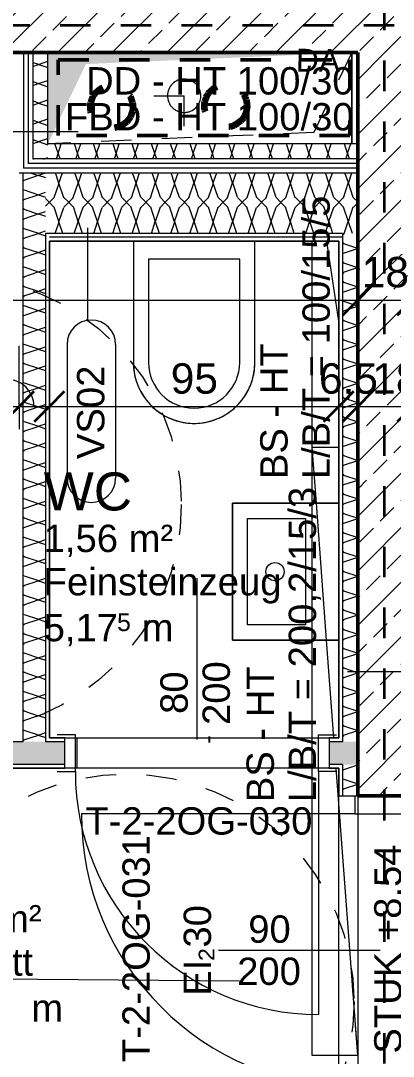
# Model space of a CAD drawing. Header units: metres. Extents: x -67.4 to -27.2, y 43.9 to 89.6.
# Drawn here: x -48.173 to -46.946, y 72.394 to 75.802 of the extents above; entities that cross this region are included whole.
import ezdxf

# ---------------------------------------------------------------- set-up
doc = ezdxf.new("R2010")
doc.units = ezdxf.units.M
for name, pattern in [('Strich Punkt', [0.015875, 0.00635, -0.004763, 0, -0.004763]), ('Strich Punkt Mittel', [0.015875, 0.00635, -0.004763, 0, -0.004763]), ('Verdeckt', [0.003, 0.002, -0.001])]:
    doc.linetypes.add(name, pattern=pattern)
for name, color, linetype, lineweight in [('A-DETL-GENF_', 92, 'Continuous', 13), ('A-DETL-MBND', 5, 'Continuous', 5), ('A_2D', 7, 'Continuous', 13), ('A_Bemassung-50_', 4, 'Continuous', 9), ('A_Bemassung_', 4, 'Continuous', 9), ('A_Beschriftung_', 7, 'Continuous', 9), ('A_Bodenschlitz', 7, 'Continuous', 5), ('A_Bodenschlitz_Projektion', 8, 'Verdeckt', 5), ('A_Brandabschnitte', 30, 'Verdeckt', 50), ('A_Decken', 8, 'Continuous', 13), ('A_Durchbruch_', 7, 'Continuous', 5), ('A_Durchbruch_Projektion', 8, 'Verdeckt', 5), ('A_Kanal_RW', 150, 'Strich Punkt', 100), ('A_Kanal_SW', 34, 'Strich Punkt', 100), ('A_Raeume_', 7, 'Continuous', 5), ('A_Raeume_Beschriftung_', 7, 'Continuous', 9), ('A_Raster_', 1, 'Continuous', 9), ('A_Sanitaer', 3, 'Continuous', 13), ('A_Tueren', 31, 'Continuous', 13), ('A_Waende', 7, 'Continuous', 13), ('P-PIPE', 3, 'Continuous', 5), ('P-PIPE-CNTR', 3, 'Continuous', 5), ('Text', 90, 'Continuous', 9)]:
    doc.layers.add(name, color=color, linetype=linetype, lineweight=lineweight)
doc.styles.add('Arial_2', font='arial.ttf', dxfattribs={"height": 0.09})
doc.styles.add('Arial_3', font='arial.ttf', dxfattribs={"height": 0.05849})
doc.styles.add('Arial_4', font='arial.ttf', dxfattribs={"height": 0.125})
doc.styles.add('Arial_5', font='arial.ttf', dxfattribs={"height": 0.1})
doc.styles.add('Arial_6', font='arial.ttf', dxfattribs={"height": 0.075})
doc.styles.add('Segoe UI Symbol', font='seguisym.ttf', dxfattribs={"height": 0.09})
doc.dimstyles.new('WGA-Bemaßung', dxfattribs={"dimscale": 0.3048, "dimtxt": 0.102026, "dimasz": 0.328084, "dimexe": 0.246063, "dimexo": 0.0625, "dimgap": 0.04101, "dimtad": 1, "dimdec": 1, "dimlfac": 100, "dimrnd": 0.5, "dimdsep": 46, "dimtxsty": 'Arial_5', "dimblk1": 'OBLIQUE', "dimblk2": 'OBLIQUE', "dimsah": 1, "dimcen": 0.09, "dimdle": 0.246063, "dimazin": 2, "dimtfac": 1, "dimtdec": 4, "dimtix": 1, "dimtmove": 0, "dimatfit": 3, "dimfxl": 0.656168, "dimfxlon": 1, "dimtvp": 1, "dimtolj": 1, "dimtzin": 0, "dimarcsym": 2})
doc.dimstyles.new('WGA-Bemaßung_2', dxfattribs={"dimscale": 0.3048, "dimtxt": 0.102026, "dimasz": 0.328084, "dimexe": 0.246063, "dimexo": 0.0625, "dimgap": 0.04101, "dimtad": 1, "dimdec": 1, "dimlfac": 100, "dimrnd": 0.5, "dimdsep": 46, "dimtxsty": 'Arial_5', "dimblk1": 'OBLIQUE', "dimblk2": 'OBLIQUE', "dimsah": 1, "dimcen": 0.09, "dimdle": 0.246063, "dimazin": 2, "dimtfac": 1, "dimtdec": 4, "dimtix": 1, "dimtmove": 2, "dimatfit": 3, "dimfxl": 0.656168, "dimfxlon": 1, "dimtvp": 1, "dimtolj": 1, "dimtzin": 0, "dimarcsym": 2})
doc.dimstyles.new('WGA-Bemaßung_3', dxfattribs={"dimscale": 0.3048, "dimtxt": 0.102026, "dimasz": 0.328084, "dimexe": 0.246063, "dimexo": 0.0625, "dimgap": 0.04101, "dimtad": 1, "dimdec": 1, "dimlfac": 100, "dimrnd": 0.5, "dimdsep": 46, "dimtxsty": 'Arial_5', "dimblk1": 'OBLIQUE', "dimblk2": 'OBLIQUE', "dimsah": 1, "dimcen": 0.09, "dimdle": 0.246063, "dimazin": 2, "dimtfac": 1, "dimtdec": 4, "dimtix": 1, "dimtmove": 1, "dimatfit": 3, "dimfxl": 0.656168, "dimfxlon": 1, "dimtvp": 1, "dimtolj": 1, "dimtzin": 0, "dimarcsym": 2})
doc.dimstyles.new('WGA-Bemaßung_4', dxfattribs={"dimscale": 0.3048, "dimtxt": 0.102026, "dimasz": 0.328084, "dimexe": 0.246063, "dimexo": 0.0625, "dimgap": 0.04101, "dimtad": 1, "dimdec": 1, "dimlfac": 100, "dimrnd": 0.5, "dimdsep": 46, "dimtxsty": 'Arial_5', "dimblk1": 'OBLIQUE', "dimblk2": 'OBLIQUE', "dimsah": 1, "dimcen": 0.09, "dimdle": 0.246063, "dimazin": 2, "dimtfac": 1, "dimtdec": 4, "dimtix": 1, "dimtmove": 0, "dimatfit": 3, "dimfxl": 0.656168, "dimfxlon": 1, "dimtvp": 1, "dimtolj": 1, "dimtzin": 0, "dimarcsym": 2})
pattern_1 = [(45, (0, 0), (-0.08980256, 0.08980256), []), (45, (0.0898, 0), (-0.08980256, 0.08980256), [0.0635, -0.03175])]

# ---------------------------------------------------------------- blocks, each defined once
blk = doc.blocks.new('UZ_D1 - SL_0800x2000_Zimmertür_Stahlzarge_GK-7175309-263_PP_02OG_BT2')
at = {"layer": 'A_Tueren', "lineweight": 5}
for p, q in [((-0.4, 0.06), (-0.46, 0.06)), ((-0.4, -0.06), (-0.4, 0.06)), ((0.4, 0.06), (0.46, 0.06)), ((0.4, -0.06), (0.4, 0.06)), ((-0.46, -0.06), (-0.4, -0.06)), ((0.46, -0.06), (0.4, -0.06)), ((0.4, -0.06), (0.4, -0.86))]:
    blk.add_line(p, q, dxfattribs=at)
blk.add_arc((0.4, -0.06), 0.8, 180, 270, dxfattribs=at)
blk = doc.blocks.new('UZ_D1 - SL_0900x2000_Wohnungstür-5426849-263_PP_02OG_BT2')
at = {"layer": 'A_Tueren', "lineweight": 5}
for p, q in [((0.45, 0.1), (0.45, 1)), ((-0.51, 0.1), (-0.45, 0.1)), ((-0.45, 0.1), (-0.45, -0.1)), ((0.45, 0.1), (0.45, -0.1)), ((0.51, 0.1), (0.45, 0.1)), ((-0.45, -0.1), (-0.51, -0.1)), ((0.45, -0.1), (0.51, -0.1))]:
    blk.add_line(p, q, dxfattribs=at)
blk.add_arc((0.45, 0.1), 0.9, 90, 180, dxfattribs=at)
blk = doc.blocks.new('Sani_WC-Wandbasierend - 400x600-V56-263_PP_02OG_BT2')
at = {"layer": 'A_Sanitaer', "lineweight": 5}
for p, q in [((-0.075, 0.5125), (-0.075, 0.1125)), ((-0.075, 0.5125), (-0.075, 0.1125)), ((-0.025, 0.5125), (-0.025, 0.1725)), ((0.275, 0.1725), (0.275, 0.5125)), ((0.325, 0.1125), (0.325, 0.5125)), ((0.325, 0.1125), (0.325, 0.5125)), ((-0.025, 0.1725), (0.275, 0.1725)), ((-0.075, 0.1125), (0.325, 0.1125))]:
    blk.add_line(p, q, dxfattribs=at)
for radius, start, end in [(0.2, 0, 180), (0.2, 118.3339, 128.1952), (0.2, 112.8529, 118.3339), (0.2, 101.334, 112.8529), (0.2, 97.6033, 101.334), (0.2, 82.3967, 97.6033), (0.2, 78.666, 82.3967), (0.2, 67.1471, 78.666), (0.2, 61.6661, 67.1471), (0.2, 51.8048, 61.6661), (0.2, 134.0719, 143.7338), (0.15, 0, 180), (0.2, 128.1952, 134.0719), (0.2, 45.9281, 51.8048), (0.2, 36.2662, 45.9281), (0.2, 149.4915, 152.0709), (0.2, 143.7338, 149.4915), (0.2, 30.5085, 36.2662), (0.2, 20.149, 30.5085), (0.2, 159.851, 164.7803), (0.2, 152.2044, 159.851), (0.2, 15.2197, 20.149), (0.2, 164.7803, 180), (0.2, 0, 15.2197)]:
    blk.add_arc((0.125, 0.5125), radius, start, end, dxfattribs=at)
blk = doc.blocks.new('Symbol_Schatten - Bodendurchbruch_Schatten-5766259-263_PP_02OG_BT2')
at = {"layer": 'A-DETL-MBND'}
for p, q in [((0.5, -0.15), (0.5, 0.15)), ((0.5, 0.15), (0.5, -0.15))]:
    blk.add_line(p, q, dxfattribs=at)
blk = doc.blocks.new('Symbol_Schatten - Bodendurchbruch_Schatten-V65-263_PP_02OG_BT2')
at = {"layer": 'A-DETL-GENF_'}
blk.add_hatch(color=256, dxfattribs=at).paths.add_polyline_path([(-0.5, -0.15), (-0.375, 0.1125), (0.5, 0.15), (-0.5, 0.15), (-0.5, 0.0267)])
at = {"layer": 'A_2D'}
blk.add_line((0.5, 0.15), (0.5, -0.15), dxfattribs=at)
at = {"layer": 'A_Durchbruch_'}
blk.add_line((0.5, -0.15), (0.5, 0.15), dxfattribs=at)
blk = doc.blocks.new('Symbol_Schatten_Verdeckt_unten - Bodendurchbruch_Schatten_Verdeckt_unten-5766260-263_PP_02OG_BT2')
at = {"layer": 'A_Durchbruch_Projektion'}
for p, q in [((-0.5, -0.15), (-0.5, 0.15)), ((-0.375, 0.1125), (0.5, 0.15)), ((-0.5, -0.15), (-0.375, 0.1125))]:
    blk.add_line(p, q, dxfattribs=at)
blk = doc.blocks.new('Allg_BS - HKLS-V84-263_PP_02OG_BT2')
at = {"layer": 'A_Bodenschlitz'}
for p, q in [((-0.4994, -0.0811), (-0.4994, 0.0065)), ((-0.4994, 0.0065), (0.18, 0.0065)), ((0.5, 0.0064), (0.5006, 0.0065)), ((0.5, 0.0065), (0.5006, 0.0065)), ((0.5, 0.0064), (0.5006, 0.0065)), ((0.5, 0.0065), (0.5006, 0.0065)), ((0.5006, 0.0065), (0.5006, -0.1435)), ((0.5006, 0.0065), (0.5006, -0.1435)), ((-0.0837, -0.0811), (0.18, -0.0416)), ((0.5006, -0.1435), (0.5, -0.1435)), ((0.5006, -0.1435), (0.5, -0.1435))]:
    blk.add_line(p, q, dxfattribs=at)
at = {"layer": 'A_Bodenschlitz_Projektion'}
for p, q in [((0.5, 0.0064), (0.5006, 0.0065)), ((0.5, 0.0065), (0.5006, 0.0065)), ((0.5006, 0.0065), (0.5006, -0.1435)), ((0.5006, -0.1435), (0.5, -0.1435))]:
    blk.add_line(p, q, dxfattribs=at)
blk = doc.blocks.new('Allg_BS - HKLS-10236027-263_PP_02OG_BT2')
at = {"layer": 'A_Bodenschlitz'}
for p, q in [((-1.0003, -0.1435), (-1.0003, 0.0065)), ((-1.0003, 0.0065), (0.3673, 0.0065)), ((0.3673, 0.0065), (0.8173, 0.0065)), ((0.8173, -0.0073), (1.0015, 0.0065)), ((0.8173, 0.0065), (1.0015, 0.0065)), ((1.0015, 0.0065), (1.0015, -0.0811)), ((0.3673, -0.041), (0.8173, -0.0073)), ((0.0452, -0.0652), (0.3673, -0.041)), ((-1.0003, -0.1435), (-0.0548, -0.0726)), ((-1.0003, -0.1435), (-0.7363, -0.1237)), ((-1.0003, -0.1435), (-1.0003, -0.1237)), ((-0.1448, -0.1435), (-1.0003, -0.1435)), ((-0.1448, -0.1435), (-1.0003, -0.1435))]:
    blk.add_line(p, q, dxfattribs=at)
at = {"layer": 'A_Bodenschlitz_Projektion'}
for p, q in [((-1.0003, -0.1435), (-0.7363, -0.1237)), ((-1.0003, -0.1435), (-1.0003, -0.1237)), ((-0.1448, -0.1435), (-1.0003, -0.1435))]:
    blk.add_line(p, q, dxfattribs=at)
blk = doc.blocks.new('Sani_Handwaschbecken_Wandbasiert_eckig - 450 x 350-10186221-263_PP_02OG_BT2')
at = {"layer": 'A_Sanitaer', "lineweight": 5}
for p, q in [((0.3476, 0.3813), (-0.1024, 0.3813)), ((-0.1024, 0.3813), (-0.1024, 0.0313)), ((-0.1024, 0.0313), (-0.1024, 0.3813)), ((-0.1024, 0.3813), (0.3476, 0.3813)), ((0.3476, 0.0313), (0.3476, 0.3813)), ((0.3476, 0.3813), (0.3476, 0.0313)), ((-0.0524, 0.1413), (-0.0524, 0.3313)), ((-0.0524, 0.3313), (0.2976, 0.3313)), ((0.2976, 0.3313), (0.2976, 0.1413)), ((0.2976, 0.1413), (-0.0524, 0.1413))]:
    blk.add_line(p, q, dxfattribs=at)
blk.add_circle((0.1226, 0.2413), 0.03, dxfattribs=at)
blk = doc.blocks.new('BS_Tuer_PP - unten-10002439-263_PP_02OG_BT2')
at = {"layer": 'A_Beschriftung_'}
blk.add_line((0, 0.000124), (0, -0.010513), dxfattribs=at)
blk = doc.blocks.new('BS_Tuer_PP - links-10002443-263_PP_02OG_BT2')
at = {"layer": 'A_Beschriftung_'}
blk.add_line((0, 0.000124), (0, 0.010761), dxfattribs=at)
blk = doc.blocks.new('BS_Wand_Lollipop - rechts_oben-2026913-263_PP_02OG_BT2')
at = {"layer": 'A_Beschriftung_'}
for p, q in [((0.0046, 0.0016), (0.0134, 0.0016)), ((-0.003, 0), (0.003, 0)), ((0.0046, -0.0016), (0.0134, -0.0016))]:
    blk.add_line(p, q, dxfattribs=at)
for centre, start, end in [((0.0046, 0), 90, 270), ((0.0134, 0), 270, 90)]:
    blk.add_arc(centre, 0.0016, start, end, dxfattribs=at)
blk = doc.blocks.new('BS_Wand_Lollipop - links_unten-2026911-263_PP_02OG_BT2')
at = {"layer": 'A_Beschriftung_'}
for p, q in [((-0.00467, 0.001367), (-0.01347, 0.001367)), ((-0.003087, 0), (0.003, 0)), ((-0.00467, -0.001833), (-0.01347, -0.001833))]:
    blk.add_line(p, q, dxfattribs=at)
for centre, start, end in [((-0.01347, -0.000233), 90, 270), ((-0.00467, -0.000233), 270, 90)]:
    blk.add_arc(centre, 0.0016, start, end, dxfattribs=at)
blk = doc.blocks.new('DIMBLOCK316-263_PP_02OG_BT2')
at = {"layer": 'A_Bemassung-50_', "transparency": 16777216}
for p, q in [((-50.5983, 74.5321), (-50.5983, 74.7321)), ((-48.1782, 74.532), (-48.1782, 74.732)), ((-50.5983, 74.5321), (-48.1782, 74.532)), ((-50.5983, 74.5321), (-50.5983, 74.4571)), ((-48.1782, 74.532), (-48.1782, 74.457))]:
    blk.add_line(p, q, dxfattribs=at)
at = {"layer": 'A_Bemassung-50_', "lineweight": 35, "transparency": 16777216}
for p, q in [((-50.5983, 74.5321), (-50.5483, 74.5821)), ((-48.1782, 74.532), (-48.1282, 74.582)), ((-50.5983, 74.5321), (-50.6483, 74.4821)), ((-48.1782, 74.532), (-48.2282, 74.482))]:
    blk.add_line(p, q, dxfattribs=at)
at = {"layer": 'A_Bemassung-50_', "color": 0, "transparency": 16777216, "insert": (-49.5036, 74.6744), "char_height": 0.1, "width": 0.276883, "attachment_point": 1, "rotation": 359.9983, "line_spacing_factor": 0.941778, "style": 'Arial_5'}
blk.add_mtext('242', dxfattribs=at)
blk = doc.blocks.new('_Oblique')
at = {"color": 0, "linetype": 'ByBlock', "lineweight": -2}
blk.add_line((-0.5, -0.5), (0.5, 0.5), dxfattribs=at)
blk = doc.blocks.new('DIMBLOCK317-263_PP_02OG_BT2')
at = {"layer": 'A_Bemassung-50_', "transparency": 16777216}
for p, q in [((-48.1782, 74.532), (-48.1782, 74.732)), ((-48.0782, 74.532), (-48.0782, 74.732)), ((-48.1782, 74.532), (-48.0782, 74.532)), ((-48.1782, 74.532), (-48.1782, 74.457)), ((-48.0782, 74.532), (-48.0782, 74.457))]:
    blk.add_line(p, q, dxfattribs=at)
at = {"layer": 'A_Bemassung-50_', "lineweight": 35, "transparency": 16777216}
for p, q in [((-48.1782, 74.532), (-48.1282, 74.582)), ((-48.0782, 74.532), (-48.0282, 74.582)), ((-48.1782, 74.532), (-48.2282, 74.482)), ((-48.0782, 74.532), (-48.1282, 74.482))]:
    blk.add_line(p, q, dxfattribs=at)
at = {"layer": 'A_Bemassung-50_', "transparency": 16777216}
blk.add_ellipse((-48.2239, 74.532), major_axis=(-0.0957, 0), ratio=0.950939, start_param=3.141593, end_param=4.712389, dxfattribs=at)
at = {"layer": 'A_Bemassung-50_', "color": 0, "transparency": 16777216, "insert": (-48.3777, 74.6743), "char_height": 0.1, "width": 0.184588, "attachment_point": 1, "rotation": 359.9983, "line_spacing_factor": 0.941778, "style": 'Arial_5'}
blk.add_mtext('10', dxfattribs=at)
blk = doc.blocks.new('DIMBLOCK318-263_PP_02OG_BT2')
at = {"layer": 'A_Bemassung-50_', "transparency": 16777216}
for p, q in [((-48.0782, 74.532), (-48.0782, 74.732)), ((-47.1258, 74.532), (-47.1258, 74.732)), ((-48.0782, 74.532), (-47.1258, 74.532)), ((-48.0782, 74.532), (-48.0782, 74.457)), ((-47.1258, 74.532), (-47.1258, 74.457))]:
    blk.add_line(p, q, dxfattribs=at)
at = {"layer": 'A_Bemassung-50_', "lineweight": 35, "transparency": 16777216}
for p, q in [((-48.0782, 74.532), (-48.0282, 74.582)), ((-47.1258, 74.532), (-47.0758, 74.582)), ((-48.0782, 74.532), (-48.1282, 74.482)), ((-47.1258, 74.532), (-47.1758, 74.482))]:
    blk.add_line(p, q, dxfattribs=at)
at = {"layer": 'A_Bemassung-50_', "color": 0, "transparency": 16777216, "insert": (-47.6789, 74.6743), "char_height": 0.1, "width": 0.184588, "attachment_point": 1, "rotation": 359.9983, "line_spacing_factor": 0.941778, "style": 'Arial_5'}
blk.add_mtext('95', dxfattribs=at)
blk = doc.blocks.new('DIMBLOCK319-263_PP_02OG_BT2')
at = {"layer": 'A_Bemassung-50_', "transparency": 16777216}
for p, q in [((-47.1258, 74.532), (-47.1258, 74.732)), ((-47.0632, 74.532), (-47.0632, 74.732)), ((-47.1258, 74.532), (-47.0632, 74.532)), ((-47.1258, 74.532), (-47.1258, 74.457)), ((-47.0632, 74.532), (-47.0632, 74.457))]:
    blk.add_line(p, q, dxfattribs=at)
at = {"layer": 'A_Bemassung-50_', "lineweight": 35, "transparency": 16777216}
for p, q in [((-47.1258, 74.532), (-47.0758, 74.582)), ((-47.0632, 74.532), (-47.0132, 74.582)), ((-47.1258, 74.532), (-47.1758, 74.482)), ((-47.0632, 74.532), (-47.1132, 74.482))]:
    blk.add_line(p, q, dxfattribs=at)
at = {"layer": 'A_Bemassung-50_', "color": 0, "transparency": 16777216, "insert": (-47.191, 74.6743), "char_height": 0.1, "width": 0.231677, "attachment_point": 1, "rotation": 359.9983, "line_spacing_factor": 0.941778, "style": 'Arial_5'}
blk.add_mtext('6,5', dxfattribs=at)
blk = doc.blocks.new('DIMBLOCK320-263_PP_02OG_BT2')
at = {"layer": 'A_Bemassung-50_', "transparency": 16777216}
for p, q in [((-47.0632, 74.532), (-47.0632, 74.732)), ((-46.8832, 74.532), (-46.8832, 74.732)), ((-47.0632, 74.532), (-46.8832, 74.532)), ((-47.0632, 74.532), (-47.0632, 74.457)), ((-46.8832, 74.532), (-46.8832, 74.457))]:
    blk.add_line(p, q, dxfattribs=at)
at = {"layer": 'A_Bemassung-50_', "lineweight": 35, "transparency": 16777216}
for p, q in [((-47.0632, 74.532), (-47.0132, 74.582)), ((-46.8832, 74.532), (-46.8332, 74.582)), ((-47.0632, 74.532), (-47.1132, 74.482)), ((-46.8832, 74.532), (-46.9332, 74.482))]:
    blk.add_line(p, q, dxfattribs=at)
at = {"layer": 'A_Bemassung-50_', "color": 0, "transparency": 16777216, "insert": (-47.0155, 74.6743), "char_height": 0.1, "width": 0.184588, "attachment_point": 1, "rotation": 359.9983, "line_spacing_factor": 0.941778, "style": 'Arial_5'}
blk.add_mtext('18', dxfattribs=at)
blk = doc.blocks.new('DIMBLOCK494-263_PP_02OG_BT2')
at = {"layer": 'A_Bemassung-50_', "transparency": 16777216}
for p, q in [((-53.9882, 74.8822), (-53.9882, 75.0822)), ((-47.0634, 74.882), (-47.0634, 75.082)), ((-54.0632, 74.8822), (-47.0634, 74.882)), ((-53.9882, 74.8822), (-53.9882, 74.8072)), ((-47.0634, 74.882), (-47.0634, 74.807))]:
    blk.add_line(p, q, dxfattribs=at)
at = {"layer": 'A_Bemassung-50_', "lineweight": 35, "transparency": 16777216}
for p, q in [((-53.9882, 74.8822), (-53.9382, 74.9322)), ((-47.0634, 74.882), (-47.0134, 74.932)), ((-53.9882, 74.8822), (-54.0382, 74.8322)), ((-47.0634, 74.882), (-47.1134, 74.832))]:
    blk.add_line(p, q, dxfattribs=at)
at = {"layer": 'A_Bemassung-50_', "color": 0, "transparency": 16777216, "insert": (-50.3591, 75.0244), "char_height": 0.1, "width": 0.416266, "attachment_point": 1, "rotation": 359.9983, "line_spacing_factor": 0.941778, "style": 'Arial_5'}
blk.add_mtext('692,5', dxfattribs=at)
blk = doc.blocks.new('DIMBLOCK495-263_PP_02OG_BT2')
at = {"layer": 'A_Bemassung-50_', "transparency": 16777216}
for p, q in [((-47.0634, 74.882), (-47.0634, 75.082)), ((-46.8832, 74.882), (-46.8832, 75.082)), ((-47.0634, 74.882), (-46.8832, 74.882)), ((-47.0634, 74.882), (-47.0634, 74.807)), ((-46.8832, 74.882), (-46.8832, 74.807))]:
    blk.add_line(p, q, dxfattribs=at)
at = {"layer": 'A_Bemassung-50_', "lineweight": 35, "transparency": 16777216}
for p, q in [((-47.0634, 74.882), (-47.0134, 74.932)), ((-46.8832, 74.882), (-46.8332, 74.932)), ((-47.0634, 74.882), (-47.1134, 74.832)), ((-46.8832, 74.882), (-46.9332, 74.832))]:
    blk.add_line(p, q, dxfattribs=at)
at = {"layer": 'A_Bemassung-50_', "color": 0, "transparency": 16777216, "insert": (-47.0502, 75.0243), "char_height": 0.1, "width": 0.184588, "attachment_point": 1, "rotation": 359.9983, "line_spacing_factor": 0.941778, "style": 'Arial_5'}
blk.add_mtext('18', dxfattribs=at)

msp = doc.modelspace()

# ---------------------------------------------------------------- hatches: boundary and pattern name
at = {"layer": 'A_Waende', "lineweight": 5}
h = msp.add_hatch(dxfattribs=at)
h.set_pattern_fill('FP_4', color=250, style=0, pattern_type=2)
h.set_pattern_definition(pattern_1)
h.paths.add_polyline_path([(-45.2082, 75.6964), (-45.2082, 75.8764), (-45.7682, 75.8764), (-45.7682, 75.6964), (-45.2082, 75.6964)])
h.paths.add_polyline_path([(-46.7882, 75.6965), (-46.7882, 75.8765), (-49.3331, 75.8765), (-49.3332, 75.8765), (-53.9882, 75.8766), (-53.9882, 75.6967), (-46.8082, 75.6965)])
h = msp.add_hatch(dxfattribs=at)
h.set_pattern_fill('FP_21', color=250, angle=-112.36, style=0, pattern_type=2)
h.set_pattern_definition([(315, (-48.17784, 75.49865), (0.253995, -0.127012), [0.02245, -0.15715]), (315, (-48.067625, 75.45115), (0.253995, -0.127012), [0.02245, -0.15715]), (314.998, (-48.17809, 75.43496), (0.253995, -0.127012), [0.02245, -0.15715]), (314.998, (-48.06657, 75.388), (0.253995, -0.127012), [0.02245, -0.15715]), (341.563, (-48.16239, 75.483644), (0.507993, -0.1270184), [0.0502, -0.35141]), (341.563, (-48.115007, 75.467398), (0.507993, -0.1270184), [0.0502, -0.35141]), (341.563, (-48.16264, 75.41995), (0.507993, -0.1270184), [0.0502, -0.35141]), (341.563, (-48.11433, 75.403323), (0.507993, -0.1270184), [0.0502, -0.35141]), (45, (-48.06731, 75.48346), (-0.254004, -0.126995), [0.02245, -0.15715]), (44.998, (-48.17809, 75.43496), (-0.254004, -0.126995), [0.02245, -0.15715]), (44.998, (-48.066635, 75.41939), (-0.254004, -0.126995), [0.02245, -0.15715]), (44.998, (-48.17796, 75.37219), (-0.254004, -0.126995), [0.02245, -0.15715]), (18.433, (-48.115007, 75.467398), (-0.508002, -0.126983), [0.0502, -0.35141]), (18.433, (-48.162704, 75.451335), (-0.508002, -0.126983), [0.0502, -0.35141]), (18.433, (-48.11433, 75.403323), (-0.508002, -0.126983), [0.0502, -0.35141]), (18.433, (-48.16203, 75.38726), (-0.508002, -0.126983), [0.0502, -0.35141])])
h.paths.add_polyline_path([(-48.0832, 75.3465), (-48.0832, 75.3465), (-48.0832, 75.6965), (-48.1332, 75.6965), (-48.1332, 75.3465), (-48.0907, 75.3465)])
h = msp.add_hatch(dxfattribs=at)
h.set_pattern_fill('FP_4', color=250, style=0, pattern_type=2)
h.set_pattern_definition(pattern_1)
h.paths.add_polyline_path([(-46.8834, 68.9038), (-46.8834, 72.2314), (-47.0633, 72.2314), (-47.0634, 68.9039)])
h.paths.add_polyline_path([(-47.0633, 71.3983), (-47.0633, 71.3983), (-47.0633, 71.4108)])
h.paths.add_polyline_path([(-46.8832, 73.2514), (-46.8832, 74.9363), (-47.0632, 74.9363), (-47.0632, 73.2514), (-47.0558, 73.2514)])
h.paths.add_polyline_path([(-46.8832, 74.9363), (-46.8832, 75.6965), (-47.0632, 75.6965), (-47.0632, 74.9364), (-46.8832, 74.9363)])
h = msp.add_hatch(dxfattribs=at)
h.set_pattern_fill('FP_22', color=250, angle=-112.36, style=0, pattern_type=2)
h.set_pattern_definition([(44.998, (-47.57325, 75.30185), (0.127012, 0.253995), [0.02245, -0.15715]), (44.998, (-47.52537, 75.41299), (0.127012, 0.253995), [0.02245, -0.15715]), (44.998, (-47.50956, 75.3016), (0.127012, 0.253995), [0.02245, -0.15715]), (44.998, (-47.461675, 75.412745), (0.127012, 0.253995), [0.02245, -0.15715]), (71.563, (-47.55732, 75.316925), (0.1270184, 0.5079932), [0.0502, -0.35141]), (71.563, (-47.541997, 75.364688), (0.1270184, 0.5079932), [0.0502, -0.35141]), (71.563, (-47.493244, 75.3176), (0.1270184, 0.5079932), [0.0502, -0.35141]), (71.563, (-47.477922, 75.365363), (0.1270184, 0.5079932), [0.0502, -0.35141]), (134.998, (-47.55713, 75.412), (0.126995, -0.254004), [0.02245, -0.15715]), (134.998, (-47.50956, 75.3016), (0.126995, -0.254004), [0.02245, -0.15715]), (134.998, (-47.493985, 75.41306), (0.126995, -0.254004), [0.02245, -0.15715]), (134.998, (-47.44586, 75.30135), (0.126995, -0.254004), [0.02245, -0.15715]), (108.433, (-47.541997, 75.364688), (0.126983, -0.508002), [0.0502, -0.35141]), (108.433, (-47.525934, 75.31699), (0.126983, -0.508002), [0.0502, -0.35141]), (108.433, (-47.477922, 75.365363), (0.126983, -0.508002), [0.0502, -0.35141]), (108.433, (-47.46186, 75.317666), (0.126983, -0.508002), [0.0502, -0.35141])])
h.paths.add_polyline_path([(-47.0635, 75.3465), (-47.0632, 75.3465), (-47.0635, 75.3965), (-48.0832, 75.3965), (-48.0832, 75.3465), (-47.0822, 75.3465)])
h = msp.add_hatch(dxfattribs=at)
h.set_pattern_fill('FP_20', color=250, angle=-112.36, style=0, pattern_type=2)
h.set_pattern_definition([(314.998, (-48.178805, 74.37125), (0.253995, -0.127012), [0.02245, -0.15715]), (314.998, (-48.06728, 74.324295), (0.253995, -0.127012), [0.02245, -0.15715]), (314.998, (-48.17775, 74.3081), (0.253995, -0.127012), [0.02245, -0.15715]), (314.998, (-48.06661, 74.26022), (0.2539954, -0.127012), [0.02245, -0.15715]), (341.563, (-48.162427, 74.355863), (0.5079932, -0.1270184), [0.0502, -0.35141]), (341.563, (-48.115046, 74.339617), (0.5079932, -0.1270184), [0.0502, -0.35141]), (341.563, (-48.162677, 74.29217), (0.5079932, -0.1270184), [0.0502, -0.35141]), (341.563, (-48.114915, 74.276847), (0.5079932, -0.1270184), [0.0502, -0.35141]), (44.998, (-48.06735, 74.35568), (-0.254004, -0.126995), [0.02245, -0.15715]), (44.998, (-48.17775, 74.3081), (-0.254004, -0.1269946), [0.02245, -0.15715]), (44.998, (-48.0676, 74.291985), (-0.254004, -0.1269946), [0.02245, -0.15715]), (44.998, (-48.178, 74.24441), (-0.254004, -0.1269946), [0.02245, -0.15715]), (18.433, (-48.115046, 74.339617), (-0.5080021, -0.126983), [0.0502, -0.35141]), (18.433, (-48.162742, 74.323554), (-0.5080021, -0.126983), [0.0502, -0.35141]), (18.433, (-48.114915, 74.276847), (-0.5080021, -0.126983), [0.0502, -0.35141]), (18.433, (-48.16261, 74.260785), (-0.5080021, -0.126983), [0.0502, -0.35141])])
h.paths.add_polyline_path([(-48.0907, 73.4415), (-48.0907, 75.3015), (-48.1657, 75.3015), (-48.1657, 73.4415)])
h.paths.add_polyline_path([(-48.0907, 73.429), (-48.0907, 73.4415), (-48.1657, 73.4415), (-48.1657, 73.429)])
h = msp.add_hatch(dxfattribs=at)
h.set_pattern_fill('FP_88', color=250, angle=-112.36, style=0, pattern_type=2)
h.set_pattern_definition([(44.998, (-47.570615, 75.07694), (0.127012, 0.253995), [0.02245, -0.15715]), (44.998, (-47.52311, 75.18716), (0.127012, 0.253995), [0.02245, -0.15715]), (44.998, (-47.50692, 75.07669), (0.127012, 0.253995), [0.02245, -0.15715]), (44.998, (-47.45904, 75.18783), (0.127012, 0.253995), [0.02245, -0.15715]), (71.563, (-47.554683, 75.09201), (0.1270184, 0.5079932), [0.0502, -0.35141]), (71.563, (-47.53936, 75.139774), (0.1270184, 0.5079932), [0.0502, -0.35141]), (71.563, (-47.491914, 75.092143), (0.1270184, 0.5079932), [0.0502, -0.35141]), (71.563, (-47.475287, 75.14045), (0.1270184, 0.5079932), [0.0502, -0.35141]), (134.998, (-47.5545, 75.18709), (0.126995, -0.254004), [0.02245, -0.15715]), (134.998, (-47.50692, 75.07669), (0.126995, -0.254004), [0.02245, -0.15715]), (134.998, (-47.49135, 75.18815), (0.126995, -0.254004), [0.02245, -0.15715]), (134.998, (-47.44323, 75.07644), (0.126995, -0.254004), [0.02245, -0.15715]), (108.433, (-47.53936, 75.139774), (0.126983, -0.508002), [0.0502, -0.35141]), (108.433, (-47.5233, 75.092077), (0.126983, -0.508002), [0.0502, -0.35141]), (108.433, (-47.475287, 75.14045), (0.126983, -0.508002), [0.0502, -0.35141]), (108.433, (-47.459224, 75.092753), (0.126983, -0.508002), [0.0502, -0.35141])])
h.paths.add_polyline_path([(-47.0634, 75.1015), (-47.0632, 75.1015), (-47.0635, 75.3015), (-48.0907, 75.3015), (-48.0907, 75.1015), (-47.0635, 75.1015)])
h = msp.add_hatch(dxfattribs=at)
h.set_pattern_fill('FP_162', color=250, angle=-112.36, style=0, pattern_type=2)
h.set_pattern_definition([(315, (-47.125285, 74.25903), (0.254, -0.127003), [0.02245, -0.15715]), (315, (-47.01507, 74.21153), (0.254, -0.127003), [0.02245, -0.15715]), (315, (-47.125535, 74.19533), (0.254, -0.1270034), [0.02245, -0.15715]), (315, (-47.01439, 74.14745), (0.254, -0.1270034), [0.02245, -0.15715]), (341.565, (-47.110213, 74.243096), (0.5079977, -0.1270007), [0.0502, -0.35141]), (341.565, (-47.06245, 74.227774), (0.5079977, -0.1270007), [0.0502, -0.35141]), (341.565, (-47.110462, 74.1794), (0.5079977, -0.1270007), [0.0502, -0.35141]), (341.565, (-47.061775, 74.1637), (0.5079977, -0.1270007), [0.0502, -0.35141]), (45, (-47.01513, 74.24291), (-0.254, -0.127003), [0.02245, -0.15715]), (45, (-47.125535, 74.19533), (-0.254, -0.1270034), [0.02245, -0.15715]), (45, (-47.01408, 74.17976), (-0.254, -0.1270034), [0.02245, -0.15715]), (45, (-47.12578, 74.13164), (-0.254, -0.1270034), [0.02245, -0.15715]), (18.435, (-47.06245, 74.227774), (-0.5079977, -0.1270007), [0.0502, -0.35141]), (18.435, (-47.110147, 74.21171), (-0.5079977, -0.1270007), [0.0502, -0.35141]), (18.435, (-47.061775, 74.1637), (-0.5079977, -0.1270007), [0.0502, -0.35141]), (18.435, (-47.109472, 74.147637), (-0.5079977, -0.1270007), [0.0502, -0.35141])])
h.paths.add_polyline_path([(-47.0633, 73.4289), (-47.0636, 75.1015), (-47.1133, 75.1015), (-47.1132, 73.4289), (-47.0634, 73.4289)])
h.paths.add_polyline_path([(-47.0634, 74.3971), (-47.0634, 74.3971), (-47.0634, 74.5994)])
h = msp.add_hatch(dxfattribs=at)
h.set_pattern_fill('FP_16', color=250, angle=-112.36, style=0, pattern_type=2)
h.set_pattern_definition([(224.994, (-48.83059, 73.441285), (-0.12703, -0.2539865), [0.02245, -0.15715]), (224.994, (-48.878475, 73.33014), (-0.12703, -0.2539865), [0.02245, -0.15715]), (224.994, (-48.89429, 73.441535), (-0.12703, -0.2539865), [0.02245, -0.15715]), (224.994, (-48.94217, 73.33039), (-0.12703, -0.2539865), [0.02245, -0.15715]), (251.559, (-48.846906, 73.425288), (-0.1270539, -0.50798435), [0.0502, -0.35141]), (251.559, (-48.863153, 73.377906), (-0.1270539, -0.50798435), [0.0502, -0.35141]), (251.559, (-48.9106, 73.425537), (-0.1270539, -0.50798435), [0.0502, -0.35141]), (251.559, (-48.925922, 73.377775), (-0.1270539, -0.50798435), [0.0502, -0.35141]), (314.994, (-48.84709, 73.33021), (-0.126977, 0.254013), [0.02245, -0.15715]), (314.994, (-48.89429, 73.441535), (-0.126977, 0.254013), [0.02245, -0.15715]), (314.994, (-48.90986, 73.33008), (-0.126977, 0.254013), [0.02245, -0.15715]), (314.994, (-48.95798, 73.44178), (-0.126977, 0.254013), [0.02245, -0.15715]), (288.429, (-48.863153, 73.377906), (-0.1269475, 0.50801095), [0.0502, -0.35141]), (288.429, (-48.87829, 73.425222), (-0.1269475, 0.50801095), [0.0502, -0.35141]), (288.429, (-48.925922, 73.377775), (-0.1269475, 0.50801095), [0.0502, -0.35141]), (288.429, (-48.941985, 73.42547), (-0.1269475, 0.50801095), [0.0502, -0.35141])])
h.paths.add_polyline_path([(-47.0632, 73.3539), (-47.0635, 73.4289), (-47.1579, 73.4289), (-47.1579, 73.3539), (-47.0632, 73.3539)])
h.paths.add_polyline_path([(-48.0279, 73.354), (-48.0279, 73.429), (-48.6129, 73.429), (-48.6129, 73.354), (-48.0782, 73.354)])
h.paths.add_polyline_path([(-49.4829, 73.3541), (-49.4829, 73.4291), (-50.5985, 73.4292), (-50.5983, 73.3542)])
h.paths.add_polyline_path([(-50.5985, 73.3542), (-50.5985, 73.4292), (-50.611, 73.4292), (-50.6108, 73.3542), (-50.5985, 73.3542)])
h = msp.add_hatch(dxfattribs=at)
h.set_pattern_fill('FP_161', color=250, angle=-112.36, style=0, pattern_type=2)
h.set_pattern_definition([(314.998, (-47.12638, 72.43208), (0.253995, -0.127012), [0.02245, -0.15715]), (314.998, (-47.01486, 72.385125), (0.253995, -0.127012), [0.02245, -0.15715]), (314.998, (-47.12533, 72.36893), (0.253995, -0.127012), [0.02245, -0.15715]), (314.998, (-47.01419, 72.32105), (0.2539954, -0.127012), [0.02245, -0.15715]), (341.563, (-47.110006, 72.416694), (0.5079932, -0.1270184), [0.0502, -0.35141]), (341.563, (-47.062624, 72.400447), (0.5079932, -0.1270184), [0.0502, -0.35141]), (341.563, (-47.110256, 72.353), (0.5079932, -0.1270184), [0.0502, -0.35141]), (341.563, (-47.062493, 72.337677), (0.5079932, -0.1270184), [0.0502, -0.35141]), (44.998, (-47.01493, 72.41651), (-0.254004, -0.126995), [0.02245, -0.15715]), (44.998, (-47.12533, 72.36893), (-0.254004, -0.1269946), [0.02245, -0.15715]), (44.998, (-47.01518, 72.352815), (-0.254004, -0.1269946), [0.02245, -0.15715]), (44.998, (-47.12558, 72.30524), (-0.254004, -0.1269946), [0.02245, -0.15715]), (18.433, (-47.062624, 72.400447), (-0.5080021, -0.126983), [0.0502, -0.35141]), (18.433, (-47.11032, 72.384384), (-0.5080021, -0.126983), [0.0502, -0.35141]), (18.433, (-47.062493, 72.337677), (-0.5080021, -0.126983), [0.0502, -0.35141]), (18.433, (-47.11019, 72.321615), (-0.5080021, -0.126983), [0.0502, -0.35141])])
h.paths.add_polyline_path([(-47.0633, 71.4983), (-47.0633, 71.4983), (-47.0635, 72.2314), (-47.1133, 72.2314), (-47.1133, 71.4983), (-47.0633, 71.4983)])
h.paths.add_polyline_path([(-47.0635, 73.2514), (-47.0632, 73.2514), (-47.0635, 73.3539), (-47.1132, 73.3539), (-47.1132, 73.2514), (-47.1132, 73.2514), (-47.0832, 73.2514)])

# ---------------------------------------------------------------- linework, layer by layer
at = {"layer": 'A_2D', "lineweight": 25}
msp.add_line((-47.5529, 73.4464), (-47.5529, 73.4264), dxfattribs=at)
at = {"layer": 'A_2D', "linetype": 'Verdeckt', "lineweight": 5}
for centre in [(-48.3942, 74.2098), (-47.8254, 72.573)]:
    msp.add_circle(centre, 0.75, dxfattribs=at)
at = {"layer": 'A_Brandabschnitte'}
for p, q in [((-48.0491, 75.4239), (-48.049, 75.6732)), ((-48.049, 75.6732), (-47.089, 75.6732)), ((-47.089, 75.6732), (-47.0891, 75.4239)), ((-47.0891, 75.4239), (-48.0491, 75.4239))]:
    msp.add_line(p, q, dxfattribs=at)
at = {"layer": 'A_Decken'}
for p, q in [((-47.0832, 75.3965), (-47.0832, 75.6965)), ((-47.0832, 75.3971), (-47.0634, 75.3971)), ((-47.0634, 75.3971), (-47.0634, 75.3965)), ((-48.0279, 73.4415), (-47.9878, 73.4415)), ((-47.9878, 73.4415), (-47.9881, 73.3415)), ((-47.1579, 73.3414), (-48.0279, 73.3415)), ((-47.0634, 73.2514), (-47.0635, 72.3959)), ((-47.0632, 73.2514), (-47.0633, 72.2314)), ((-47.0635, 72.3959), (-47.0833, 72.3959))]:
    msp.add_line(p, q, dxfattribs=at)
at = {"layer": 'A_Kanal_RW'}
msp.add_circle((-47.4978, 75.5214), 0.07, dxfattribs=at)
at = {"layer": 'A_Kanal_SW'}
msp.add_circle((-47.8734, 75.5183), 0.07, dxfattribs=at)
at = {"layer": 'A_Raeume_', "flags": 128}
for points in [[(-48.0782, 73.4415), (-47.1258, 73.4414), (-47.1258, 75.0765), (-48.0782, 75.0765)], [(-48.1282, 73.3415), (-50.5985, 73.3417), (-50.5987, 71.9819), (-48.9608, 71.9813), (-48.9608, 71.5235), (-47.1258, 71.5233), (-47.1257, 73.3414)]]:
    msp.add_lwpolyline(points, close=True, dxfattribs=at)
at = {"layer": 'A_Raeume_Beschriftung_'}
msp.add_line((-48.7081, 72.653), (-47.4527, 72.6424), dxfattribs=at)
at = {"layer": 'A_Raster_', "linetype": 'Strich Punkt Mittel', "lineweight": 35}
for p, q in [((-46.9759, 85.8702), (-46.9771, 46.5269)), ((-56.243, 75.7867), (-31.6738, 75.786))]:
    msp.add_line(p, q, dxfattribs=at)
at = {"layer": 'A_Waende', "color": 10, "lineweight": 50}
for p, q in [((-47.0632, 75.6965), (-53.9882, 75.6967)), ((-47.0632, 75.6965), (-47.0632, 75.1015)), ((-47.0633, 74.9489), (-47.0633, 75.1015)), ((-47.0632, 75.0765), (-47.0632, 73.4414)), ((-47.0633, 73.4289), (-47.0633, 73.5121)), ((-47.0632, 73.2514), (-47.0632, 73.4289)), ((-47.0632, 73.2514), (-46.8832, 73.2514))]:
    msp.add_line(p, q, dxfattribs=at)
at = {"layer": 'A_Waende', "lineweight": 18}
for p, q in [((-48.1632, 75.6965), (-48.1632, 75.3165)), ((-48.1482, 75.6965), (-48.1482, 75.3315)), ((-47.0632, 75.3165), (-48.1632, 75.3165)), ((-47.0632, 75.3315), (-48.1482, 75.3315)), ((-47.1133, 75.089), (-48.0782, 75.089))]:
    msp.add_line(p, q, dxfattribs=at)
at = {"layer": 'A_Waende'}
for p, q in [((-48.1332, 75.6965), (-48.1332, 75.3465)), ((-47.0632, 75.3465), (-48.1332, 75.3465)), ((-48.1782, 75.3015), (-47.0632, 75.3015)), ((-48.1657, 75.3015), (-48.1657, 73.429)), ((-48.0907, 75.1015), (-48.0907, 73.429)), ((-47.1133, 75.1015), (-48.0907, 75.1015)), ((-48.0782, 73.4415), (-48.0782, 75.0765)), ((-48.0782, 75.0765), (-47.1258, 75.0765)), ((-47.1258, 75.0765), (-47.1258, 73.4414)), ((-47.1133, 75.1015), (-47.1133, 73.4289)), ((-48.0279, 73.4415), (-48.0782, 73.4415)), ((-48.0279, 73.429), (-48.0279, 73.4415)), ((-47.1258, 73.4414), (-47.1579, 73.4414)), ((-47.1579, 73.4414), (-47.1579, 73.4289)), ((-48.1657, 73.429), (-48.6129, 73.429)), ((-48.0279, 73.429), (-48.0907, 73.429)), ((-47.1133, 73.4289), (-47.1579, 73.4289)), ((-48.0279, 73.354), (-48.6129, 73.354)), ((-48.6129, 73.3415), (-48.0279, 73.3415)), ((-48.0279, 73.3415), (-48.0279, 73.354)), ((-47.1579, 73.3539), (-47.1579, 73.3414)), ((-47.1132, 73.3539), (-47.1579, 73.3539)), ((-47.1579, 73.3414), (-47.1257, 73.3414)), ((-47.1257, 73.3414), (-47.1257, 73.2514)), ((-47.1132, 73.3539), (-47.1132, 73.2514)), ((-47.1257, 73.2514), (-47.1132, 73.2514))]:
    msp.add_line(p, q, dxfattribs=at)
at = {"layer": 'A_Waende', "color": 250, "lineweight": 5}
for p, q in [((-48.0832, 75.3965), (-48.0832, 75.6965)), ((-47.0632, 75.3965), (-48.0832, 75.3965)), ((-47.0633, 73.5121), (-47.0633, 74.9489)), ((-48.0279, 73.354), (-48.0279, 73.429)), ((-47.1579, 73.4289), (-47.1579, 73.3539)), ((-47.1132, 73.2514), (-47.0632, 73.2514))]:
    msp.add_line(p, q, dxfattribs=at)
at = {"layer": 'P-PIPE', "color": 34, "linetype": 'Strich Punkt'}
for start, end in [(112.64, 202.64), (22.64, 112.64), (292.64, 22.64), (202.64, 292.64)]:
    msp.add_arc((-47.6348, 75.5547), 0.055, start, end, dxfattribs=at)
at = {"layer": 'P-PIPE-CNTR', "color": 34, "linetype": 'Strich Punkt'}
for p, q in [((-47.6348, 75.4547), (-47.6348, 75.6547)), ((-47.7348, 75.5547), (-47.5348, 75.5547))]:
    msp.add_line(p, q, dxfattribs=at)

# ---------------------------------------------------------------- block references
at = {"layer": 'A-DETL-MBND', "rotation": 359.998275878371}
msp.add_blockref('Symbol_Schatten - Bodendurchbruch_Schatten-5766259-263_PP_02OG_BT2', (-47.5832, 75.5465), dxfattribs=at)
at = {"layer": 'A_2D'}
for name, p, rotation in [('Symbol_Schatten - Bodendurchbruch_Schatten-V65-263_PP_02OG_BT2', (-47.5832, 75.5465), 359.998275878371), ('Symbol_Schatten_Verdeckt_unten - Bodendurchbruch_Schatten_Verdeckt_unten-5766260-263_PP_02OG_BT2', (-47.5832, 75.5465), 179.998275878371), ('Symbol_Schatten_Verdeckt_unten - Bodendurchbruch_Schatten_Verdeckt_unten-5766260-263_PP_02OG_BT2', (-47.5832, 75.5465), 179.998275878371), ('Allg_BS - HKLS-V84-263_PP_02OG_BT2', (-47.2069, 74.8965), 89.99827587845373), ('Allg_BS - HKLS-10236027-263_PP_02OG_BT2', (-47.2069, 73.3962), 89.99827587845373)]:
    msp.add_blockref(name, p, dxfattribs=dict(at, rotation=rotation))
at = {"layer": 'A_Beschriftung_', "xscale": 49.99999999999998, "yscale": 49.99999999999998, "zscale": 49.99999999999998}
for name, p in [('BS_Wand_Lollipop - links_unten-2026911-263_PP_02OG_BT2', (-48.1338, 75.4369)), ('BS_Wand_Lollipop - rechts_oben-2026913-263_PP_02OG_BT2', (-46.9475, 73.6605))]:
    msp.add_blockref(name, p, dxfattribs=at)
at = {"layer": 'A_Beschriftung_'}
for name, p, xscale, yscale, zscale, rotation in [('BS_Wand_Lollipop - links_unten-2026911-263_PP_02OG_BT2', (-47.952, 74.9699), 49.99999999999998, 49.99999999999998, 49.99999999999998, 89.99999999999991), ('BS_Tuer_PP - unten-10002439-263_PP_02OG_BT2', (-47.5929, 73.9614), 49.99999999999997, 49.99999999999997, 49.99999999999997, 359.99410823234), ('BS_Tuer_PP - links-10002443-263_PP_02OG_BT2', (-46.9832, 72.7414), 49.99999999999998, 49.99999999999998, 49.99999999999998, 89.9982758784553)]:
    msp.add_blockref(name, p, dxfattribs=dict(at, xscale=xscale, yscale=yscale, zscale=zscale, rotation=rotation))
at = {"layer": 'A_Sanitaer'}
for name, p, rotation in [('Sani_WC-Wandbasierend - 400x600-V56-263_PP_02OG_BT2', (-47.4769, 75.189), 179.9982758785824), ('Sani_Handwaschbecken_Wandbasiert_eckig - 450 x 350-10186221-263_PP_02OG_BT2', (-47.0945, 73.8658), 90.00000000000058)]:
    msp.add_blockref(name, p, dxfattribs=dict(at, rotation=rotation))
at = {"layer": 'A_Tueren'}
for name, p, rotation in [('UZ_D1 - SL_0800x2000_Zimmertür_Stahlzarge_GK-7175309-263_PP_02OG_BT2', (-47.5929, 73.3914), 359.9941082324638), ('UZ_D1 - SL_0900x2000_Wohnungstür-5426849-263_PP_02OG_BT2', (-46.9732, 72.7414), 89.9982758784552)]:
    msp.add_blockref(name, p, dxfattribs=dict(at, rotation=rotation))

# ---------------------------------------------------------------- texts
at = {"layer": 'A_Beschriftung_', "char_height": 0.09, "attachment_point": 1, "style": 'Arial_2'}
for s, insert, width in [('DD - HT 100/30', (-47.9575, 75.6487), 1.046202), ('FBD - HT 100/30', (-48.027, 75.5306), 1.130379)]:
    msp.add_mtext(s, dxfattribs=dict(at, insert=insert, width=width))
at = {"layer": 'A_Beschriftung_', "char_height": 0.09, "attachment_point": 1}
for s, insert, width, rotation, style in [('L/B/T = 100/15/5', (-47.2454, 74.2929), 1.110337, 90, 'Arial_2'), ('BS - HT', (-47.3843, 74.2929), 0.529114, 90, 'Arial_2'), ('VS02', (-47.9874, 74.359), 0.368776, 90, 'Arial_2'), ('L/B/T = 200,2/15/3', (-47.2905, 73.2299), 1.234599, 90, 'Arial_2'), ('200', (-47.5742, 73.484), 0.252532, 90, 'Arial_2'), ('80', (-47.7131, 73.5204), 0.168354, 90, 'Arial_2'), ('BS - HT', (-47.4294, 73.2299), 0.529114, 90, 'Arial_2'), ('T-2-2OG-030', (-47.9599, 73.2133), 0.889873, 359.9941, 'Arial_2'), ('T-2-2OG-031', (-47.8379, 72.3745), 0.889873, 90, 'Arial_2'), ('STUK +8,54', (-47.0091, 72.4025), 0.82173, 90, 'Arial_2'), ('30', (-47.6363, 72.7515), 0.168354, 90, 'Arial_2'), ('90', (-47.4237, 72.8574), 0.168354, 359.9983, 'Arial_2'), ('₂', (-47.6363, 72.7052), 0.056118, 90, 'Segoe UI Symbol'), ('EI', (-47.6363, 72.5927), 0.136287, 90, 'Arial_2'), ('200', (-47.4601, 72.7185), 0.252532, 359.9983, 'Arial_2')]:
    msp.add_mtext(s, dxfattribs=dict(at, insert=insert, width=width, rotation=rotation, style=style))
at = {"layer": 'A_Raeume_Beschriftung_', "attachment_point": 1}
for s, insert, char_height, width, style in [('WC', (-48.0971, 74.315), 0.125, 0.360759, 'Arial_4'), ('1,56 m²', (-48.0971, 74.1431), 0.09, 0.505063, 'Arial_2'), ('Feinsteinzeug', (-48.0971, 74.0005), 0.09, 0.909915, 'Arial_2'), ('5,17', (-48.0971, 73.8496), 0.09, 0.292616, 'Arial_2'), ('5', (-47.8556, 73.8515), 0.0585, 0.056118, 'Arial_3'), (' m', (-47.8093, 73.8496), 0.09, 0.164346, 'Arial_2'), ('5,56 m²', (-48.5302, 72.8915), 0.09, 0.505063, 'Arial_2'), ('Parkett', (-48.5302, 72.7489), 0.09, 0.464979, 'Arial_2'), (' m', (-48.173, 72.598), 0.09, 0.164346, 'Arial_2')]:
    msp.add_mtext(s, dxfattribs=dict(at, insert=insert, char_height=char_height, width=width, style=style))
at = {"layer": 'Text', "color": 7, "insert": (-47.2664, 75.7095), "char_height": 0.075, "width": 0.176371, "attachment_point": 1, "rotation": 359.2812, "style": 'Arial_6'}
msp.add_mtext('DA', dxfattribs=at)

# ---------------------------------------------------------------- dimensions: what is measured, and where the dimension line sits
at = {"layer": 'A_Bemassung_'}
for base, p1, p2, override, picture, middle in [((-47.0634, 74.882), (-53.9882, 75.0822), (-47.0634, 75.082), {"dimpost": '<>', "dimfxl": 6.924784}, 'DIMBLOCK494-263_PP_02OG_BT2', (-50.151, 74.9577)), ((-46.8832, 74.532), (-47.0632, 74.732), (-46.8832, 74.732), {"dimpost": '<>', "dimfxl": 0.18}, 'DIMBLOCK320-263_PP_02OG_BT2', (-46.9232, 74.6076))]:
    dim = msp.add_linear_dim(base=base, p1=p1, p2=p2, angle=359.9983, dimstyle='WGA-Bemaßung_2', override=override, dxfattribs=at)
    dim.commit()
    dim.dimension.update_dxf_attribs({"geometry": picture, "text_midpoint": middle, "dimtype": 160, "text_rotation": 359.9983})
for base, p1, p2, dimstyle, override, picture, middle in [((-46.8832, 74.882), (-47.0634, 75.082), (-46.8832, 75.082), 'WGA-Bemaßung_4', {"dimpost": '<>', "dimfxl": 0.180216}, 'DIMBLOCK495-263_PP_02OG_BT2', (-46.9733, 74.9455)), ((-48.1782, 74.532), (-50.5983, 74.7321), (-48.1782, 74.732), 'WGA-Bemaßung', {"dimpost": '<>', "dimfxl": 2.420133}, 'DIMBLOCK316-263_PP_02OG_BT2', (-49.3883, 74.5948)), ((-47.1258, 74.532), (-48.0782, 74.732), (-47.1258, 74.732), 'WGA-Bemaßung', {"dimpost": '<>', "dimfxl": 0.95243}, 'DIMBLOCK318-263_PP_02OG_BT2', (-47.602, 74.5956)), ((-47.0632, 74.532), (-47.1258, 74.732), (-47.0632, 74.732), 'WGA-Bemaßung', {"dimpost": '<>', "dimfxl": 0.06257}, 'DIMBLOCK319-263_PP_02OG_BT2', (-47.0945, 74.5955))]:
    dim = msp.add_linear_dim(base=base, p1=p1, p2=p2, angle=359.9983, dimstyle=dimstyle, override=override, dxfattribs=at)
    dim.commit()
    dim.dimension.update_dxf_attribs({"geometry": picture, "text_midpoint": middle})
dim = msp.add_linear_dim(base=(-48.0782, 74.532), p1=(-48.1782, 74.732), p2=(-48.0782, 74.732), angle=359.9983, dimstyle='WGA-Bemaßung_3', override={"dimpost": '<>', "dimfxl": 0.1}, dxfattribs=at)
dim.commit()
dim.dimension.update_dxf_attribs({"geometry": 'DIMBLOCK317-263_PP_02OG_BT2', "text_midpoint": (-48.2854, 74.6077), "dimtype": 160})

doc.saveas('drawing.dxf')
